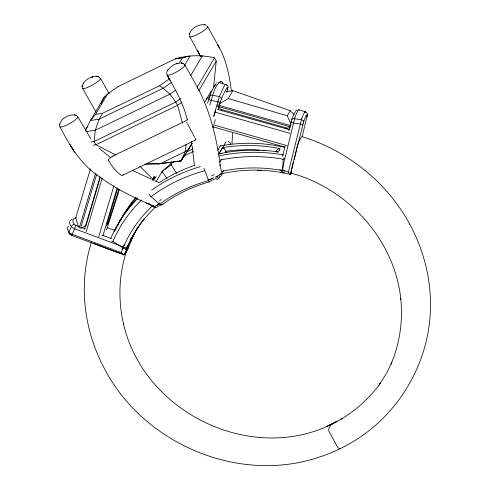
<?xml version="1.0" encoding="UTF-8"?>
<svg xmlns="http://www.w3.org/2000/svg" width="490" height="490" viewBox="0 0 490 490"><rect width="100%" height="100%" fill="white"/><g stroke="black" fill="none" stroke-linecap="round" stroke-linejoin="round"><path stroke-width="0.73" d="M283.11 159.201L282.773 172.768A3.399 3.203 31.9 0 0 284.476 172.743M225.902 152.868L225.902 152.2A3.338 3.062 40.9 0 0 225.792 151.349L225.786 151.324M281.45 172.621L294.949 117.398M77.01 115.775C70.517 112.731 60.258 118.317 59.529 125.575M82.185 87.116C82.92 79.852 93.18 74.272 99.672 77.316M166.606 73.414C165.351 71.675 172.713 63.62 178.47 63.222M189.263 34.949C190.592 28.004 199.871 22.956 206.425 25.278M82.136 86.699L82.283 85.407L82.167 86.92M232.517 133.311L231.997 144.017M59.48 124.95L59.627 123.872M189.263 34.735L189.41 33.657M124.203 253.691C125.838 252.656 127.51 250.421 127.075 248.412M206.578 99.586L207.141 98.129L209.885 96.616M214.191 86.951L214.314 85.952A1.807 1.764 -51.9 0 1 214.847 84.997L214.877 84.997A4.263 4.171 -51.9 0 1 215.128 84.788L215.337 84.635M213.511 87.802L216.243 61.121L214.43 57.894C201.604 54.727 188.038 55.1 175.383 58.874L118.513 86.344L107.622 93.915L104.021 97.522L90.472 120.522L85.199 130.505M282.706 172.872L282.767 172.786A145.426 137.659 14.2 0 0 221.964 173.632M186.041 144.526L185.245 151.6L181.037 160.904L158.068 163.966L144.722 164.383M117.716 188.227L106.459 225.865L108.296 222.754L107.592 220.874M108.296 222.754L118.892 189.25M280.935 172.192A2.652 2.475 28.9 0 0 281.517 172.388L281.474 172.566M302.14 136.814L307.316 115.107M288.935 130.536L291.752 119.64L294.306 113.325L295.721 111.549M282.491 156.42L285.058 146.106M294.012 159.513C296.475 151.961 296.744 142.872 301.889 136.588C347.294 150.467 387.014 182.329 409.689 224.126L409.756 224.261M303.935 120.846L291.979 167.739L290.962 173.08L291.348 172.799M293.443 161.933L290.307 174.562A3.32 0.319 -74.2 0 0 290.46 174.44L291.403 172.817M213.842 115.952L219.33 96.591L224.095 86.246L225.523 84.396L226.313 84.776A5.09 0.76 -72.5 0 1 226.405 85.015M209.806 105.05C212.611 97.369 213.518 86.797 220.427 81.677M214.167 123.835L214.902 121.251M207.601 103.219C209.689 96.646 211.564 88.739 216.353 83.857M218.185 109.711L219.091 106.526M215.049 120.73L215.343 119.689M226.858 92.285C230.888 77.72 219.355 101.497 219.551 104.934M213.818 116.461L215.661 110.268M79.251 227.954L95.538 173.301M80.538 228.389L96.61 174.464M84.507 229.265L100.089 176.957M86.234 231.605L102.245 177.846M98.784 236.676L113.931 185.814M102.839 235.984L117.122 188.031M100.285 177.172L86.007 225.461M90.472 168.823L75.705 217.946L78.59 227.25M91.373 242.317C86.093 259.173 83.815 276.917 84.366 294.564L84.378 295.011C85.26 319.835 91.912 344.341 103.28 366.404L103.427 366.679C141.616 442.844 237.46 484.494 318.757 457.286L319.051 457.195C335.779 451.725 351.649 443.628 365.791 433.142L366.146 432.872C401.757 406.277 425.516 364.327 429.767 320.062L429.797 319.67C432.97 286.736 425.504 253.11 409.689 224.126M124.491 254.579L127.161 246.997L131.357 239.873L128.202 248.271L124.491 254.579A3.32 1.17 19.3 0 1 124.093 254.867L124.062 254.867M106.771 229.332L119.419 189.489M127.241 249.33C118.837 273.224 117.79 299.421 123.547 324.043L123.364 323.277C143.729 413.964 254.947 466.731 337.096 421.474L326.567 426.563L342.185 418.595L341.487 418.975C356.689 409.75 370.005 397.568 380.424 383.156L379.089 385.054L386.169 373.895L391.712 362.71M124.178 244.694L121.342 252.589L72.146 234.3A4.533 1.905 21.7 0 1 68.906 231.923L68.459 231.231M161.614 172.701L162.704 171.084L165.375 169.032M106.459 225.865L106.685 223.164M301.748 118.537L288.457 171.861L281.719 170.496A2.517 0.876 17 0 1 279.747 169.54M144.103 218.736A144.905 130.444 31 0 0 131.816 238.067C128.711 243.469 132.992 237.999 132.545 236.45M132.478 237.344L133.794 234.692A144.905 139.233 29.7 0 1 138.26 226.668A145.426 140.446 29.5 0 0 131.014 241.172L126.959 248.038A3.399 3.173 34.3 0 1 125.22 249.71M72.146 234.3L74.621 228.763A4.557 1.917 22 0 1 71.436 226.478L70.842 225.657M391.712 362.735L391.063 364.095C399.797 343.545 403.037 320.858 400.765 298.667L400.838 299.274C394.634 239.794 348.151 188.607 290.962 173.08M116.289 227.789L116.375 227.617A5.623 2.524 27.8 0 0 116.295 227.795L116.05 228.193M100.94 103.709L101.179 103.231M101.412 102.753L101.651 102.275M101.889 101.804L102.128 101.326M102.361 100.848L104.021 97.522L105.84 96.261M116.632 227.097L116.896 226.582M130.585 240.559L131.142 237.913M117.159 226.061L117.692 225.032A161.822 155.318 29.7 0 1 136.159 197.531M182.378 158.356L181.037 160.904L158.068 163.966M191.939 143.221L188.846 149.095L181.037 160.904L179.928 160.536M85.597 129.972L87.906 126.046M171.665 82.326L163.201 88.212L99.133 119.162L90.472 120.522L95.593 114.335L107.622 93.915M178.979 63.688L182.47 57.759L190.053 55.958L184.632 65.164M190.837 75.393L202.388 55.78L200.214 56.123M197.158 87.226L214.43 57.894M114.868 230.202L114.397 231.004L115.701 228.407A161.822 145.928 31 0 1 137.39 197.954M114.985 230L115.34 229.4M115.579 228.995L115.934 228.395M216.243 61.121L198.964 90.448L198.738 90.044M152.261 180.112L154.552 176.222M153.486 180.706L155.538 177.221A3.479 1.219 43.2 0 1 156.383 177.025M156.047 181.759L162.055 171.567L170.581 163.929A160.61 152.972 58.5 0 1 174.244 161.571M204.483 102.496L211.184 91.115M192.221 143.368L188.846 149.095L185.245 151.6L160.414 163.593L146.43 163.66M218.865 104.211L228.205 98.527L232.842 90.656L290.221 110.716L294.221 114.899M217.707 150.185L220.169 145.996A3.479 0.766 84.3 0 1 220.237 145.91M222.448 147.723L218.736 153.921L222.503 153.143A161.822 152.88 17.9 0 1 275.055 151.453C278.835 153.107 282.785 147.913 277.046 148.054A161.822 148.354 40.8 0 0 226.049 147.123L222.399 147.71L222.919 147.87M218.154 155.232L226.172 141.628M219.765 162.319L221.302 159.703M225.535 152.525L226.307 151.214M225.614 152.69L225.902 152.2M223.82 170.244L221.933 173.448L219.82 164.811M291.176 124.558L287.25 115.756L290.221 110.716M169.834 78.596L159.55 85.75L102.686 113.221L99.133 119.162L95.293 130.224L94.105 141.537L95.918 144.758L115.861 155.042M118.145 86.951L118.513 86.344M185.122 154.424L181.037 160.904L180.155 160.377M185.937 153.131L186.751 151.839M188.387 149.248L191.651 144.066M152.531 205.904A148.697 132.808 31.1 0 0 123.064 247.983L122.175 249.281M83.067 83.649L83.508 83M167.537 70.364L167.972 69.715M108.835 159.244L111.904 156.543A4.263 2.72 69.9 0 1 112.094 156.445L185.293 121.085L187.688 119.425M213.371 126.861L213.077 126.653M220.923 173.436L219.373 174.765M340.519 448.203L339.245 448.913L337.684 447.29L328.98 431.384L328.68 429.601L329.127 427.893L331.069 424.665L332.183 424.162M295.733 110.875L297.216 109.858M123.247 174.752L123.627 174.416M284.414 158.123L283.275 159.066M277.45 149.707L276.881 150.216A2.958 2.34 -56.9 0 0 275.944 151.667M165.504 168.94L171.794 164.579M175.487 90.307L169.926 94.172L95.293 130.224L85.891 131.7M180.816 98.582L175.788 102.079L94.105 141.537L91.177 141.996M181.998 102.245L177.594 105.301L95.918 144.758L92.99 145.218M215.514 84.513L215.845 84.292M81.591 228.273L86.044 225.302M218.73 82.559L219.508 82.191L220.702 83.043M217.039 82.571L217.358 82.387M157.241 205.169L159.538 203.338A3.332 1.164 -61.2 0 0 159.905 202.872M213.628 177.833L208.63 180.381L204.808 170.71A150.559 123.492 1.4 0 0 151.067 196.68L159.618 204.061L157.584 204.918M215.294 177.006L221.995 173.846A3.595 2.817 55.3 0 1 219.722 176.535L208.581 182.096A135.822 110.918 1 0 0 162.95 204.146L157.811 206.504A3.595 3.577 -51.4 0 1 153.352 207.037L156.016 205.641M178.642 58.653L181.392 57.324L185.196 57.385M122.555 175.304L195.859 139.889M156.402 205.457L157.192 205.096M212.391 178.525L208.299 179.781A3.332 1.997 -8.3 0 1 207.662 179.793M150.436 196.717L150.883 196.527M158.417 182.788L159.746 182.323A160.61 142.719 12.3 0 1 194.922 165.246M219.14 153.762L221.817 153.621M286.675 128.423L287.416 128.19L221.119 109.386L221.756 109.993M285.578 128.692L289.964 127.529M76.189 217.732C72.324 217.903 71.877 222.38 74.529 224.487A2.328 0.821 19.1 0 0 76.171 225.486L79.215 226.625M141.494 200.073A159.844 142.768 31.1 0 0 112.914 241.435L111.787 241.644M226.104 91.728L232.842 90.656M175.383 58.874L182.47 57.759M95.593 114.335L102.686 113.221M257.409 170.3L261.648 170.453M182.997 63.351L180.859 62.965L183.768 63.743M154.019 206.333L153.548 205.91M180.859 62.965L181.521 63.002M204.073 24.524L205.108 24.696M74.29 114.74L75.325 114.911M293.528 123.015L300.352 124.056A2.56 0.668 14.6 0 0 302.869 124.068M281.505 172.431L290.472 174.397M217.909 101.84L211.159 100.407M230.006 144.336L230.606 144.47M182.041 63.075L182.537 63.192M98.067 76.477L97.479 76.342L98.533 76.636M121.502 253.685L111.794 250.451L94.888 243.91M304.076 111.836L304.48 111.934M291.048 125.703L217.621 104.97L217.272 106.195L290.693 126.928M217.646 109.472L289.59 129.752M215.049 112.155L289.927 133.268M213.028 124.76L287.177 145.665M212.776 126.775L284.721 147.055M298.869 109.815L305.368 111.683M228.205 98.527L287.25 115.756M221.1 83.165L222.307 83.539M222.705 83.661L223.906 84.035M224.31 84.158L225.51 84.531M124.08 254.861L72.122 235.543A2.321 0.815 19.1 0 1 70.444 234.496L70.419 234.459A2.585 2.107 -39.2 0 1 68.9 231.923L71.46 226.478A2.597 2.052 -41 0 1 74.511 224.524M111.444 238.661L101.749 235.047M81.04 227.311L85.309 228.904M74.621 228.763L123.456 246.948A3.338 1.495 23.9 0 0 127.149 246.985M106.936 227.507L114.195 230.239M155.005 180.786L158.834 182.445M59.976 126.806C69.482 145.291 80.409 163.74 97.957 175.732C114.972 188.485 134.223 197.85 153.682 206.235M146.026 202.897L153.885 206.321M151.196 179.113L133.09 170.667M93.566 243.242L94.19 243.573M223.25 148.023L224.175 148.703M112.945 156.555L112.89 156.524A1.807 1.151 69.9 0 0 112.627 156.396M112.896 241.429L123.051 247.977M159.55 85.75L163.201 88.212L169.926 94.172L175.788 102.079L177.594 105.301L182.556 123.174M110.201 157.284L98.876 148.029M148.85 203.497L153.027 206.737M218.448 107.169L221.982 110.097M153.033 179.358L139.724 166.135M122.329 253.894L121.6 252.975M222.117 82.13L223.005 83.557M162.055 171.567L167.017 178.305M70.327 234.336L70.076 233.975M186.512 122.114L187.076 123.027M90.883 138.903L77.8 116.785M289.296 173.233L288.665 172.229M170.581 163.929L176.651 173.38M96.016 112.081L82.632 88.341M109.111 93.474L100.456 78.32M189.759 36.591L200.447 56.319M167.102 75.056L170.061 80.213L167.078 75.013C175.224 89.345 183.64 103.868 187.388 120.093M184.926 65.035L197.054 86.62M187.541 123.841L194.726 137.316M197.268 87.422L197.611 88.029M197.721 88.231L198.058 88.837M198.174 89.039L198.628 89.842M207.582 26.57L219.538 48.008L217.732 44.67C225.951 58.751 229.479 74.958 231.317 91.005M199.295 54.035L200.134 55.701L197.341 50.292L199.461 54.353M199.069 90.399C208.936 110.054 214.779 131.467 218.485 153.07M195.216 138.315L195.492 138.903A6.633 0.508 59.8 0 1 195.651 139.27A7.35 0.564 59.8 0 1 195.749 139.497L195.78 139.583M127.908 247.064L128.221 247.836A3.32 1.164 18.8 0 1 128.202 248.271M108.817 160.885C111.781 166.294 115.75 171.414 120.828 174.973A6.633 4.232 69.9 0 0 121.306 175.181A7.35 4.686 69.9 0 0 121.642 175.291L121.973 175.365A2.432 1.55 69.9 0 0 122.378 175.359M305.619 111.965L305.693 112.235A4.533 0.809 -75.1 0 1 305.76 112.394M227.954 87.986L227.954 87.998A2.554 2.536 -32.4 0 0 226.313 84.782M218.975 156.028L220.378 165.859M191.529 141.439L191.792 143.258M192.117 145.683L194.481 166.086M106.244 229.173A3.424 1.194 17.1 0 1 106.532 230.055M211.159 100.419A2.548 0.907 16.9 0 1 208.893 98.698M220.463 101.736A2.554 0.937 16.1 0 1 217.903 101.889M221.345 99.145A2.554 1.813 22.7 0 0 219.33 96.591L212.562 95.244A2.53 1.752 22.4 0 0 209.738 96.181M213.315 127.063A3.651 0.711 63.7 0 1 212.917 127.088M227.207 88.849A2.554 0.851 16.2 0 1 227.617 89.621M72.134 235.512A2.56 0.38 -67.7 0 1 72.085 234.379M74.572 228.83A2.554 0.386 -67.6 0 1 76.171 225.48M70.719 225.633A23.434 8.232 19.1 0 1 72.165 219.195M68.386 231.219A23.006 8.079 19.1 0 1 68.772 225.988M69.709 233.571A19.471 6.842 19.1 0 1 69.635 233.442M127.167 245.257A2.652 2.475 28.8 0 1 127.118 246.972M131.296 237.932A2.652 2.487 32.6 0 1 131.308 239.855A3.338 0.864 24.4 0 0 130.732 238.875M121.679 252.448A4.986 1.237 61.1 0 1 121.502 252.16M124.074 254.916A3.651 1.746 67.4 0 1 122.414 253.71M110.679 238.587A162.453 145.254 31.1 0 1 137.586 198.652M117.582 225.627A162.453 156.702 29.6 0 1 135.687 197.464M152.151 180.167A162.453 156.702 29.6 0 1 155.538 177.215M129.93 239.953A3.399 0.79 23.2 0 1 130.989 241.16A3.399 3.179 26.7 0 1 129.366 242.771M123.002 248.05A3.399 1.599 22.5 0 0 126.941 248.032A145.426 129.734 31.1 0 1 154.405 208.213M114.507 231.06A5.623 5.17 53.2 0 1 115.383 229.62M218.797 155.955A162.453 153.744 15 0 1 283.539 154.926M220.169 145.989A162.453 148.231 42.7 0 1 284.874 147.38M285.082 170.544A3.405 1.066 0.7 0 1 283.067 170.667A148.697 140.728 14.6 0 0 222.319 171.2M220.457 145.842A3.448 0.76 84.3 0 1 220.635 145.989M220.592 159.924A159.844 151.294 14.6 0 1 283.104 159.213M276.323 151.71A5.623 2.965 69.3 0 1 278.149 152.604M277.463 149.738A5.623 4.398 -57.4 0 1 280.133 148.684M218.699 153.707A7.148 5.702 -76.4 0 1 219.116 153.566M225.908 151.33A159.017 145.72 41 0 1 259.516 150.21M262.034 150.418A159.017 145.72 41 0 1 264.545 150.669M222.907 147.784A7.001 3.338 70.2 0 1 223.238 147.931M224.187 148.831A3.185 1.464 67.7 0 1 225.841 151.318M293.528 122.99A2.554 0.662 14.6 0 1 291.164 121.63M303.512 121.888A2.585 1.519 20 0 0 301.326 119.633L294.441 118.758A2.597 1.433 19 0 0 291.82 119.536M294.962 117.306A23.434 2.23 -74 0 1 299.194 110.128M305.699 112.222A2.585 2.499 -5.1 0 1 307.353 115.364M301.76 118.482A23.006 2.193 -74 0 1 305.644 111.879M303.947 120.761A19.471 1.856 -74 0 1 307.353 114.972M288.567 172.743A4.986 1.782 67.4 0 1 288.304 172.321M290.362 174.758A3.651 0.429 61.4 0 1 289.578 173.925M306.513 115.738A2.56 1.09 13.5 0 1 307.12 116.859M206.994 26.307A10.223 1.936 -29.3 0 1 199.553 33.302A10.223 1.936 -29.3 0 1 189.857 35.893M99.697 78.051A10.223 1.936 -29.3 0 1 92.861 84.807A10.223 1.936 -29.3 0 1 82.663 87.79M77.212 116.522A10.223 1.936 -29.3 0 1 69.88 123.456A10.223 1.936 -29.3 0 1 60.037 126.181M155.263 207.405A26.889 5.641 -49.8 0 1 155.11 206.504M154.785 206.535A39.874 3.84 -34.5 0 1 154.368 206.657M161.186 199.602A26.356 3.118 -38.2 0 1 159.624 200.6M162.931 204.134A3.632 2.56 57.8 0 1 159.795 204.171A139.301 114.262 1.4 0 1 208.691 180.583M209.199 181.263A3.632 0.551 59.5 0 1 208.838 181.723M228.052 141.567A3.528 3.387 -37.3 0 1 230.631 144.005M150.822 196.643A3.504 2.475 57.6 0 1 149.413 194.42M203.877 168.37A3.504 0.496 65.9 0 1 204.838 170.63M153.701 178.084A3.528 2.652 39.6 0 1 154.613 176.29M186.868 151.833A154.185 145.714 87.2 0 1 192.821 148.936M151.643 190.151A154.185 126.947 1.7 0 1 200.386 166.606M183.419 156.31A160.61 152.972 58.5 0 1 193.525 151.484M183.971 64.772A10.223 1.936 -29.3 0 1 177 71.705A10.223 1.936 -29.3 0 1 167.341 74.125M219.796 177.57A26.889 10.792 -13 0 1 216.617 179.646M217.511 176.271A39.874 6.633 -21.8 0 1 216.402 176.878M214.179 174.642A26.356 5.794 -19.6 0 1 211.754 175.824M220.396 81.554A1.844 1.807 -51.9 0 1 222.209 82.044M108.743 160.91A1.844 1.176 69.9 0 1 108.756 159.152M92.751 76.838L91.942 77.108L92.751 76.838M177.215 63.553L176.412 63.823L177.215 63.553M97.057 76.293L96.395 76.25L97.577 76.367L97.057 76.293M74.327 151.759L69.886 144.446L74.541 152.102L74.327 151.759"/></g></svg>
